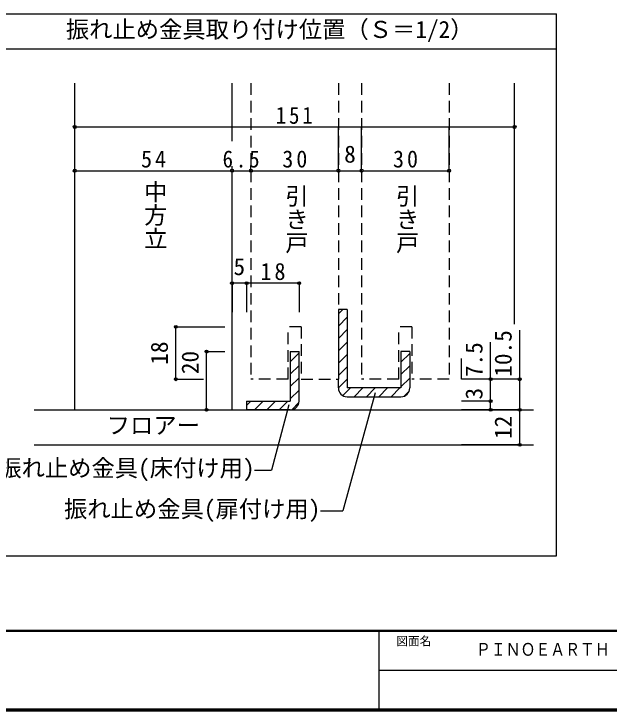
# Model space of a CAD drawing. Units: millimetres at full size, sheet at 1:5, with parts at other scales. Extents: x -973 to 977, y -718 to 696.
# Drawn here: x -312 to 199, y -701 to -102 of the extents above; entities that cross this region are included whole.
import ezdxf
from ezdxf.enums import TextEntityAlignment as Align

# ---------------------------------------------------------------- set-up
doc = ezdxf.new("R2010")
doc.units = ezdxf.units.MM
doc.header["$LTSCALE"] = 5
doc.header["$PDMODE"] = 32
doc.header["$PDSIZE"] = 2.5
doc.linetypes.add('DASHED2', pattern=[3, 2, -1])
for name, color, linetype in [('0-A_文字', 7, 'Continuous'), ('1-3_仕上', 2, 'Continuous'), ('1-4_枠', 3, 'Continuous'), ('1-6_扉', 7, 'DASHED2'), ('1-7_金物', 7, 'Continuous'), ('1-A_寸法', 7, 'Continuous'), ('1-B_ﾊｯﾁ', 7, 'Continuous'), ('1-C', 4, 'Continuous'), ('F-1_枠', 6, 'Continuous'), ('F-A_文字', 7, 'Continuous')]:
    doc.layers.add(name, color=color, linetype=linetype)
doc.styles.add('@ＭＳ ゴシック', font='')
doc.styles.add('ＭＳ ゴシック', font='')
doc.styles.get('@ＭＳ ゴシック').set_extended_font_data('@MS Gothic')
doc.styles.get('ＭＳ ゴシック').set_extended_font_data('MS Gothic')

msp = doc.modelspace()

# ---------------------------------------------------------------- linework, layer by layer
at = {"layer": '0-A_文字', "color": 3}
for p, q in [((-338.13, -102.5), (154.149, -102.5)), ((154.149, -567.5), (154.149, -102.5)), ((-338.13, -132.5), (154.149, -132.5)), ((-338.13, -567.5), (154.149, -567.5))]:
    msp.add_line(p, q, dxfattribs=at)
at = {"layer": '1-3_仕上'}
for p, q in [((-294.141, -442.298), (134.349, -442.298)), ((-294.141, -472.298), (134.349, -472.298))]:
    msp.add_line(p, q, dxfattribs=at)
at = {"layer": '1-4_枠'}
for p, q in [((-259.384, -442.298), (-259.384, -162.023)), ((-124.384, -211.666), (-124.384, -162.023)), ((118.116, -368.847), (118.116, -162.023)), ((-124.384, -442.298), (-124.384, -233.014))]:
    msp.add_line(p, q, dxfattribs=at)
at = {"layer": '1-6_扉'}
for p, q in [((-108.134, -162.023), (-108.134, -416.048)), ((-33.134, -162.023), (-33.134, -416.048)), ((-13.134, -162.023), (-13.134, -416.048)), ((61.866, -162.023), (61.866, -416.048)), ((-65.009, -371.048), (-76.259, -371.048)), ((-76.259, -416.048), (-76.259, -371.048)), ((-65.009, -371.048), (-65.009, -416.048)), ((29.991, -371.048), (18.741, -371.048)), ((18.741, -416.048), (18.741, -371.048)), ((29.991, -371.048), (29.991, -416.048)), ((-76.259, -416.048), (-108.134, -416.048)), ((-65.009, -416.048), (-33.134, -416.048)), ((18.741, -416.048), (-13.134, -416.048)), ((61.866, -416.048), (29.991, -416.048))]:
    msp.add_line(p, q, dxfattribs=at)
at = {"layer": '1-7_金物', "color": 3}
for p, q in [((-25.634, -356.047), (-33.134, -356.047)), ((-33.134, -356.047), (-33.134, -416.047)), ((-25.634, -356.047), (-25.634, -423.547)), ((-74.384, -392.298), (-66.884, -392.298)), ((-74.384, -392.298), (-74.384, -434.798)), ((-66.884, -434.798), (-66.884, -392.298)), ((28.116, -392.298), (20.616, -392.298)), ((20.616, -392.298), (20.616, -423.547)), ((28.116, -392.298), (28.116, -423.547)), ((-33.134, -423.547), (-33.134, -416.047)), ((20.616, -423.547), (-25.634, -423.547)), ((-111.884, -434.798), (-111.884, -442.298)), ((-111.884, -434.798), (-74.384, -434.798)), ((-25.634, -431.047), (20.618, -431.047)), ((-74.384, -442.298), (-111.884, -442.298))]:
    msp.add_line(p, q, dxfattribs=at)
at = {"layer": '1-7_金物', "color": 4}
for p, q in [((-74.384, -401.004), (-66.884, -393.504)), ((-74.384, -411.611), (-66.884, -404.111)), ((-74.384, -422.218), (-66.884, -414.718)), ((-74.384, -432.824), (-66.884, -425.324)), ((-111.884, -438.504), (-108.178, -434.799)), ((-105.071, -442.298), (-97.572, -434.799)), ((-94.465, -442.298), (-86.965, -434.799)), ((-83.858, -442.298), (-76.359, -434.799)), ((-73.15, -442.196), (-66.984, -436.031))]:
    msp.add_line(p, q, dxfattribs=at)
at = {"layer": '1-7_金物', "color": 3}
for centre, start, end in [((-25.634, -423.547), 180, 270), ((20.618, -423.547), 270, 0), ((-74.384, -434.798), 270, 0)]:
    msp.add_arc(centre, 7.5, start, end, dxfattribs=at)
at = {"layer": '1-A_寸法'}
for p, q in [((-1.642, -427.718), (-29.25, -529.066)), ((-75.583, -438.062), (-90.57, -493.993)), ((-104.967, -493.993), (-90.57, -493.993)), ((-48.55, -529.066), (-29.25, -529.066))]:
    msp.add_line(p, q, dxfattribs=at)
at = {"layer": '1-B_ﾊｯﾁ', "color": 4}
for p, q in [((-259.384, -199.523), (-259.384, -162.023)), ((118.116, -199.523), (118.116, -162.023)), ((-259.384, -199.523), (118.116, -199.523)), ((-259.384, -237.023), (-259.384, -199.523)), ((-33.134, -237.023), (-33.134, -199.523)), ((-13.134, -237.023), (-13.134, -199.523)), ((61.866, -237.023), (61.866, -199.523)), ((-108.134, -237.023), (-108.134, -233.014)), ((-259.384, -237.023), (-124.384, -237.023)), ((-124.384, -237.023), (-108.134, -237.023)), ((-108.134, -237.023), (-33.134, -237.023)), ((-33.134, -237.023), (-13.134, -237.023)), ((-13.134, -237.023), (61.866, -237.023)), ((-111.884, -333.548), (-124.384, -333.548)), ((-124.384, -333.548), (-124.384, -358.548)), ((-66.884, -333.548), (-111.884, -333.548)), ((-111.884, -333.548), (-111.884, -358.548)), ((-66.884, -333.548), (-66.884, -358.548)), ((-172.58, -416.048), (-172.58, -371.048)), ((-172.58, -371.048), (-130.634, -371.048)), ((122.491, -442.298), (122.491, -373.847)), ((97.491, -434.798), (97.491, -384.205)), ((-146.164, -442.298), (-146.164, -392.298)), ((-146.164, -392.298), (-130.634, -392.298)), ((72.491, -416.048), (72.491, -398.227)), ((-172.58, -416.048), (-148.8, -416.048)), ((122.491, -416.048), (72.491, -416.048)), ((97.491, -434.798), (72.491, -434.798)), ((97.491, -442.298), (97.491, -434.798)), ((-146.164, -442.298), (-130.634, -442.298)), ((122.491, -442.298), (72.491, -442.298)), ((122.491, -472.298), (122.491, -442.298)), ((122.491, -472.298), (72.491, -472.298))]:
    msp.add_line(p, q, dxfattribs=at)
at = {"layer": '1-B_ﾊｯﾁ'}
for p in [(-259.384, -199.523), (118.116, -199.523), (-259.384, -237.023), (-124.384, -237.023), (-108.134, -237.023), (-33.134, -237.023), (-13.134, -237.023), (61.866, -237.023), (-124.384, -333.548), (-111.884, -333.548), (-66.884, -333.548), (-172.58, -371.048), (-146.164, -392.298), (-172.58, -416.048), (97.491, -416.048), (122.491, -416.048), (97.491, -434.798), (-146.164, -442.298), (97.491, -442.298), (122.491, -442.298), (122.491, -472.298)]:
    msp.add_point(p, dxfattribs=at)
at = {"layer": '1-C'}
for p, q in [((-33.134, -359.757), (-29.424, -356.047)), ((-33.134, -370.363), (-25.634, -362.863)), ((-33.134, -380.97), (-25.634, -373.47)), ((-33.134, -391.577), (-25.634, -384.077)), ((-33.134, -402.183), (-25.634, -394.683)), ((20.616, -401.466), (28.116, -393.966)), ((-33.134, -412.79), (-25.634, -405.29)), ((20.616, -412.073), (28.116, -404.573)), ((-33.134, -423.396), (-25.634, -415.896)), ((20.616, -422.679), (28.116, -415.179)), ((-29.25, -430.118), (-22.678, -423.547)), ((-19.572, -431.047), (-12.072, -423.547)), ((-8.965, -431.047), (-1.465, -423.547)), ((1.642, -431.047), (9.142, -423.547)), ((12.248, -431.047), (19.748, -423.547)), ((23.383, -430.518), (27.589, -426.313))]:
    msp.add_line(p, q, dxfattribs=at)
at = {"layer": 'F-1_枠'}
for p, q in [((976.653, -631.667), (-973.347, -631.667)), ((976.653, -632.5), (-973.347, -632.5)), ((1.653, -632.5), (1.653, -699.167)), ((1.653, -665.833), (974.986, -665.834)), ((976.653, -699.167), (-973.347, -699.167)), ((976.653, -700), (-973.347, -700)), ((976.653, -700.833), (-973.347, -700.833))]:
    msp.add_line(p, q, dxfattribs=at)

# ---------------------------------------------------------------- texts
at = {"layer": '0-A_文字', "style": 'ＭＳ ゴシック'}
msp.add_text('振れ止め金具取り付け位置（Ｓ＝1/2）', height=14.66, dxfattribs=at).set_placement((-266.991, -127.5), align=Align.BOTTOM_LEFT)
at = {"layer": '1-A_寸法', "style": '@ＭＳ ゴシック'}
for s, p in [('中方立', (-201.884, -245.023)), ('引き戸', (-80.634, -248.672)), ('引き戸', (14.366, -248.672))]:
    msp.add_text(s, height=14.66, rotation=270, dxfattribs=at).set_placement(p, align=Align.BOTTOM_LEFT)
at = {"layer": '1-A_寸法', "style": 'ＭＳ ゴシック'}
for s, p in [('フロアー', (-231.884, -467.298)), ('振れ止め金具(床付け用)', (-324.967, -503.993)), ('振れ止め金具(扉付け用)', (-268.55, -539.066))]:
    msp.add_text(s, height=14.66, dxfattribs=at).set_placement(p, align=Align.BOTTOM_LEFT)
at = {"layer": '1-B_ﾊｯﾁ', "style": 'ＭＳ ゴシック'}
for s, p in [('8', (-28.134, -234.523)), ('5', (-123.134, -331.048))]:
    msp.add_text(s, height=14.66, dxfattribs=at).set_placement(p, align=Align.BOTTOM_LEFT)
for s, p in [('10.5', (119.991, -413.847)), ('18', (-175.08, -403.548)), ('7.5', (94.991, -414.205)), ('20', (-148.664, -411.673)), ('3', (94.991, -433.441)), ('12', (119.991, -467.298))]:
    msp.add_text(s, height=14.66, rotation=90, dxfattribs=at).set_placement(p, align=Align.BOTTOM_LEFT)
at = {"layer": '1-B_ﾊｯﾁ', "char_height": 14.66, "attachment_point": 7, "style": 'ＭＳ ゴシック'}
for s, insert in [('\\T1.27;\\W0.9;151', (-86.884, -197.023)), ('\\T1.27;\\W0.95;54', (-202.509, -234.523)), ('\\T1.27;\\W0.9;6.5', (-132.509, -234.523)), ('\\T1.27;\\W0.95;30', (-81.259, -234.523)), ('\\T1.27;\\W0.95;30', (13.741, -234.523)), ('\\T1.27;\\W0.95;18', (-100.009, -331.048))]:
    msp.add_mtext(s, dxfattribs=dict(at, insert=insert))
at = {"layer": 'F-A_文字', "style": 'ＭＳ ゴシック'}
msp.add_text('図面名', height=7.331, dxfattribs=at).set_placement((16.653, -646.667), align=Align.BOTTOM_LEFT)
at = {"layer": 'F-A_文字', "style": 'ＭＳ ゴシック', "width": 0.85}
msp.add_text('ＰＩＮＯＥＡＲＴＨ', height=11, dxfattribs=at).set_placement((84.986, -656.667), align=Align.BOTTOM_LEFT)

doc.saveas('drawing.dxf')
